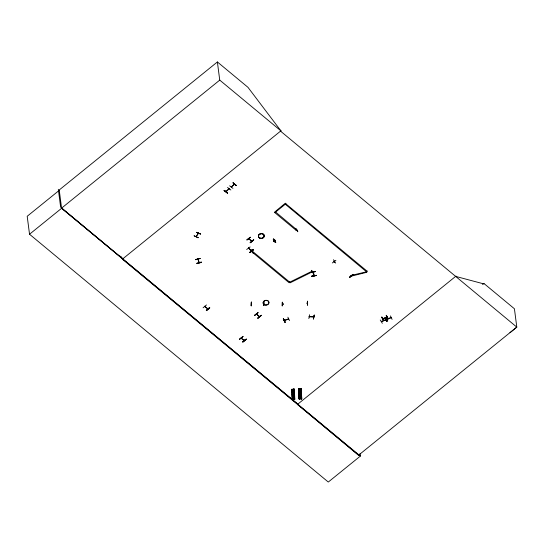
<?xml version="1.0" encoding="UTF-8"?>
<svg xmlns="http://www.w3.org/2000/svg" width="544" height="544" viewBox="0 0 544 544"><rect width="100%" height="100%" fill="white"/><g stroke="black" fill="none" stroke-linecap="round" stroke-linejoin="round"><path stroke-width="0.82" d="M252.192 251.43L252.695 251.138M274.224 240.713L273.863 241.203L273.734 240.795M274.666 240.625C275.563 239.958 274.774 241.346 274.693 240.292L274.849 240.734M312.834 271.551L313.052 271.946L312.582 271.952M334.587 261.569L334.152 261.8L334.512 261.623M282.322 302.199L282.22 306.034L282.302 302.219M282.588 303.749L282.533 304.205L283.043 304.042M307.442 303.362L306.986 303.389L307.421 302.947M307.503 301.22L307.414 305.177L307.482 301.22M307.564 301.349L307.394 305.028M313.908 275.169L314.024 275.808L313.208 272.095M313.997 275.76L314.092 275.366L314.214 275.747M314.126 275.169L314.187 275.692M251.151 305.85L251.321 302.022L251.26 305.701M251.246 305.83L251.444 302.036M263.82 303.804L263.582 303.368M263.738 305.64L263.894 301.675L263.718 305.49M198.397 233.05L196.112 236.715L196.085 236.361M381.371 321.545L385.642 319.831M382.772 318.804L386.893 316.832M383.139 318.614L383.166 318.369M385.703 319.974L385.295 319.858M390.952 317.383L386.893 319.287M391.156 317.764L386.934 319.457L387.342 319.097M204.721 306.272L204.789 306.619L204.843 306.177C204.836 307.163 206.768 307.911 207.876 308.883M207.992 308.734L208.06 309.08L204.877 306.442M248.69 238.802L251.872 241.386L251.926 240.944M249.132 238.755L249.091 238.598M244.535 340.218C244.63 340.558 240.285 337.817 241.706 337.872M241.584 338.021L241.414 337.688C240.611 338.47 245.487 341.782 244.106 340.184M259.583 316.377L259.651 316.724L256.469 314.078M198.179 237.456L198.07 237.796L194.14 235.736M248.445 247.982L251.641 250.906L251.58 250.56L251.444 250.954M288.687 319.042L288.599 318.662M308.822 318.56L309.597 314.731M309.312 316.309L309.298 316.785L309.21 316.343M313.378 317.179L313.385 316.724M313.412 318.886L314.228 315.098M274.149 240.598L274.19 241.046L274.04 240.604M296.623 229.792L296.67 230.248L296.514 229.799M224.074 190.618C226.08 190.203 230.88 196.615 224.087 190.584M224.216 190.346L227.535 192.984M229.609 185.803L232.948 188.346M385.213 320.001L385.2 319.688M385.499 319.573L385.676 320.001L385.608 319.573M251.362 303.878L251.546 303.572M251.083 249.859L253.314 253.123L250.927 249.934M275.747 242.318L273.591 238.904L275.788 242.325L275.305 242.556C273.693 241.72 273.482 238.272 273.156 239.231M311.44 270.422L313.623 273.571M198.308 233.104L198.159 233.641M229.004 188.618L228.772 189.162L229.14 188.843M225.855 191.338L225.964 191.774L229.221 188.673M234.314 184.593L234.607 184.015M207.706 308.55L207.876 309.176L207.563 308.693M244.222 340.088L244.48 340.66L244.249 340.041M256.34 314.201L259.468 316.526M251.178 250.757L251.287 250.376M284.777 320.464L284.743 320.124M381.827 317.152L383.704 320.545M387.763 320.974L385.893 317.567L387.552 321.205M285.11 322.272L283.41 318.811M194.126 235.912L198.2 237.606M196.459 232.329L200.648 234.015L196.608 232.295M196.241 236.477L198.54 233.111M225.903 191.617L229.106 188.584M226.297 191.508L225.821 191.427M231.275 187L234.389 183.96M224.21 190.482L227.514 193.025M198.091 259.536L197.989 259.175M199.206 262.432L199.22 262.786L199.056 262.16M234.607 184.362L234.491 183.926M309.706 316.805L309.631 316.343M282.622 304.028L282.996 304.042M196.296 236.769L196.452 236.171M196.5 232.424L200.518 234.042M233.111 182.804L236.232 185.504L232.975 182.9M234.607 184.307L231.404 186.81M59.269 190.318L27.2 216.274L29.532 234.246L328.29 482.045L360.359 456.09L61.601 208.291L59.221 189.978L217.382 61.955L247.962 87.319L280.901 130.846L280.534 131.152L516.8 327.114L509.966 332.717M217.382 61.955L219.742 80.118L61.581 208.141L297.854 404.11M29.532 234.246L61.601 208.291M280.901 130.846L122.373 259.168L358.646 455.138L516.8 327.114L514.42 308.768L483.834 283.404L482.514 284.464M280.575 131.186L280.942 130.88L219.742 80.118M296.868 229.65L296.235 230.404L274.394 212.289L285.342 203.177M250.444 237.327L246.867 239.931L250.267 237.177M250.213 242.563C261.072 234.28 242.937 248.635 253.613 239.816M250.233 242.719L253.633 239.843M289.714 281.928L289.143 282.771L251.892 251.879L252.504 250.961M206.489 304.953L203.082 307.816M207.59 308.883L207.679 308.598M206.278 310.352L209.698 307.618L206.305 310.386M206.475 310.651C212.548 306.286 209.1 307.142 206.468 310.631M254.531 315.35L258.067 312.596L254.667 315.35M254.674 315.459L258.074 312.705M259.298 316.431L259.447 316.778M257.897 318.029C268.498 309.658 250.696 324.102 261.27 315.241M257.89 318.145L261.31 315.377M239.496 339.198L243.039 336.45L239.618 339.191M239.625 339.3L243.025 336.552M242.848 341.87C253.667 333.52 235.559 347.922 246.221 339.089M242.842 341.992L246.262 339.218M366.731 272.306L351.642 276.073L351.438 275.359L366.554 271.816L367.186 271.062M456.008 276.087L297.48 404.41L358.51 455.24M250.131 246.928L246.67 249.506M253.47 249.73C242.474 257.856 260.773 244.106 250.043 252.45M253.28 249.438L249.914 252.334M249.873 252.321L253.32 249.58M332.336 262.956L335.9 260.324M334.37 261.202C333.662 261.596 334.893 262.759 334.478 261.195M351.002 275.529L351.206 275.93L351.043 275.305M349.731 277.386C360.346 268.981 342.407 282.996 352.981 274.394M349.561 277.25L353.151 274.659M253.252 253.137L251.11 249.825M275.563 242.413L273.353 239.156M309.291 316.608L313.793 316.805M309.305 316.764L313.664 316.948M291.672 389.354L294.324 389.144L294.821 399.439L292.169 399.629L291.693 389.348M292.788 399.473L292.257 389.191L292.985 399.561M294.236 399.418L293.672 389.089L294.392 399.466M293.542 389.218L293.862 389.184M294.658 399.337L294.127 389.055L294.685 399.384M293.971 389.178L294.318 389.15M299.057 388.715L299.86 398.976L299.003 388.708L299.356 388.688M301.315 398.861L300.948 398.888L300.417 388.606L300.784 388.579L301.437 398.868L301.24 388.545L301.757 398.834L301.022 388.504M294.039 399.493L294.406 399.459M301.573 398.779L301.043 388.45L298.717 388.634L299.091 399.031L301.736 398.84M299.139 399.031L298.724 388.674M299.683 398.929L299.166 388.586L299.567 399.004M383.5 320.668L381.84 317.016L383.704 320.423M380.242 319.974L382.337 323.306M383.5 320.647L381.65 317.234M283.431 318.668L285.151 322.286L283.458 318.655M283.24 318.879L284.934 322.347M252.661 251.403L252.287 251.559L252.572 250.974M387.002 316.832L387.07 316.948M231.438 187.075L231.465 186.483M288.606 319.097L284.362 320.62L284.322 320.158M387.036 317.281L382.942 318.927L382.806 318.471M390.687 317.764L391.061 317.383M236.273 185.443L233.097 182.798M312.004 271.218L289.748 282.152L290.17 282.792L312.487 271.762M296.242 230.255L296.616 230.078M274.183 240.863L273.768 241.06L274.21 240.992M296.691 230.194L296.228 229.935M274.802 240.727L274.978 240.156M297.779 231.751L295.589 228.33L297.786 231.594M335.668 263.106L333.465 259.719M307.04 303.198L307.006 302.92M386.376 315.357L388.062 318.818L386.118 315.302M385.662 319.967L381.46 321.674L381.806 321.341M384.737 318.186L386.845 321.497L384.968 318.077M392.095 319.369L390.422 315.894M288.633 318.927L284.254 320.226M287.878 317.206L289.503 320.572M291.788 389.28L292.366 399.554M293.998 389.184L294.549 399.459M300.574 388.545L301.301 398.868M301.145 398.82L300.587 388.484M313.745 317.227L313.704 316.758M312.691 272.116L312.95 271.619M195.622 259.733L200.11 258.516M198.009 259.236L199.063 262.827L198.975 262.494M196.88 263.269C205.809 260.494 199.519 263.514 196.914 263.446M248.805 238.653L251.954 241.033M249.016 239.047L248.873 238.415M248.329 248.078L251.525 251.002L251.362 250.376M334.084 261.338L334.444 261.793M382.901 318.913L382.779 318.526M387.158 318.906L387.287 319.335L387.219 318.92M307.36 303.362L307.326 302.906M315.574 271.585L310.984 272.442L315.561 271.497M311.794 276.073C326.094 273.686 302.049 278.011 316.397 275.346M311.855 276.413L316.438 275.556M282.941 304.212L282.907 303.742M386.349 315.343L388.239 318.764M251.784 241.346L251.702 240.761M334.458 262.058L334.227 261.759L334.601 261.902M291.856 390.279L294.182 390.096M298.772 389.674L301.097 389.497M298.996 394.155L301.322 393.972M292.087 394.754L294.413 394.57M299.05 395.196L301.376 395.012M292.142 395.794L294.467 395.617M292.189 396.726L294.515 396.542M299.098 396.12L301.43 395.944M292.244 397.766L294.569 397.582M299.152 397.168L301.478 396.984M299.193 397.861L301.519 397.684M292.278 398.46L294.603 398.283M282.581 304.198L282.989 304.171M251.382 304.008L251.328 303.613M314.201 315.092L313.385 318.879M300.431 388.613L301.009 398.895M455.641 276.386L483.902 283.927L483.834 283.404M314.282 315.228L313.466 319.015M299.248 398.908L298.717 388.627L299.227 398.963M250.396 237.266L247.003 239.918M231.69 186.612L231.241 187.027L231.241 186.68M227.528 187.469L230.853 190.006M285.369 203.402L367.214 271.286M366.758 272.53L366.554 271.816L285.301 204.224M296.902 229.874L275.645 212.044M252.552 251.342L289.802 282.234M120.686 256.17L122.747 258.869L60.636 207.142L58.324 189.319M248.839 248.506L248.764 248.193M312.038 271.442L312.46 272.075M383.309 318.736L383.105 318.356M313.412 272.136L314.174 275.74M284.723 320.328L284.628 320.049M197.975 259.209L199.24 262.752M201.389 262.201L196.887 263.303M390.694 317.676L390.653 317.499M381.5 321.382L381.412 321.212M351.295 275.57L351.261 275.488M360.04 453.635L360.359 456.09M315.561 271.483L310.978 272.36M313.337 271.803L313.46 272.476M313.256 272.204L313.174 271.83M312.657 271.85L312.548 271.687M296.208 229.99L296.235 230.404M285.96 203.687L274.985 212.575M288.272 318.94L288.184 318.764M275.046 240.169L275.135 240.598M282.962 303.776L283.036 304.171M273.754 240.74L273.795 241.189M263.745 303.368L263.772 303.838M263.561 303.409L263.609 303.844M251.634 240.768L251.518 240.863M252.219 251.097L252.375 251.539L252.198 251.151M248.656 238.483L248.717 238.83M248.751 248.207L248.71 248.635L248.547 248.01M256.754 314.031L256.822 314.371M256.537 313.847L256.666 314.439M234.321 184.287L234.158 184.158M228.772 188.816L228.772 189.162M241.264 337.756L241.332 338.103M205.163 306.388L205.231 306.734M197.928 258.91L198.104 259.57M197.86 259.284L197.948 259.617L197.771 258.951M293.672 389.089L294.188 399.425M293.563 389.212L294.093 399.493M386.566 317.261L386.607 317.268M313.609 273.693L311.44 270.3L313.643 273.72M387.002 319.478L386.859 319.022L387.002 319.478M200.063 258.38L195.575 259.604L200.104 258.42M264.506 304.837A2.91 2.366 -7.4 0 0 268.94 302.709A2.91 2.366 -7.4 0 0 264.67 300.723A2.91 2.366 -7.4 0 0 264.506 304.837M264.5 304.715A2.897 2.353 -7.4 0 0 268.906 302.593A2.897 2.353 -7.4 0 0 264.663 300.621A2.897 2.353 -7.4 0 0 264.5 304.715M259.787 238.129A2.91 2.366 -7.4 0 0 264.228 236.001A2.91 2.366 -7.4 0 0 259.957 234.015A2.91 2.366 -7.4 0 0 259.787 238.129A2.91 2.366 -7.4 0 0 264.228 236.008A2.91 2.366 -7.4 0 0 259.957 234.022A2.91 2.366 -7.4 0 0 259.794 238.143M259.787 238.014A2.897 2.353 -7.4 0 0 264.194 235.892A2.897 2.353 -7.4 0 0 259.95 233.92A2.897 2.353 -7.4 0 0 259.787 238.014"/></g></svg>
